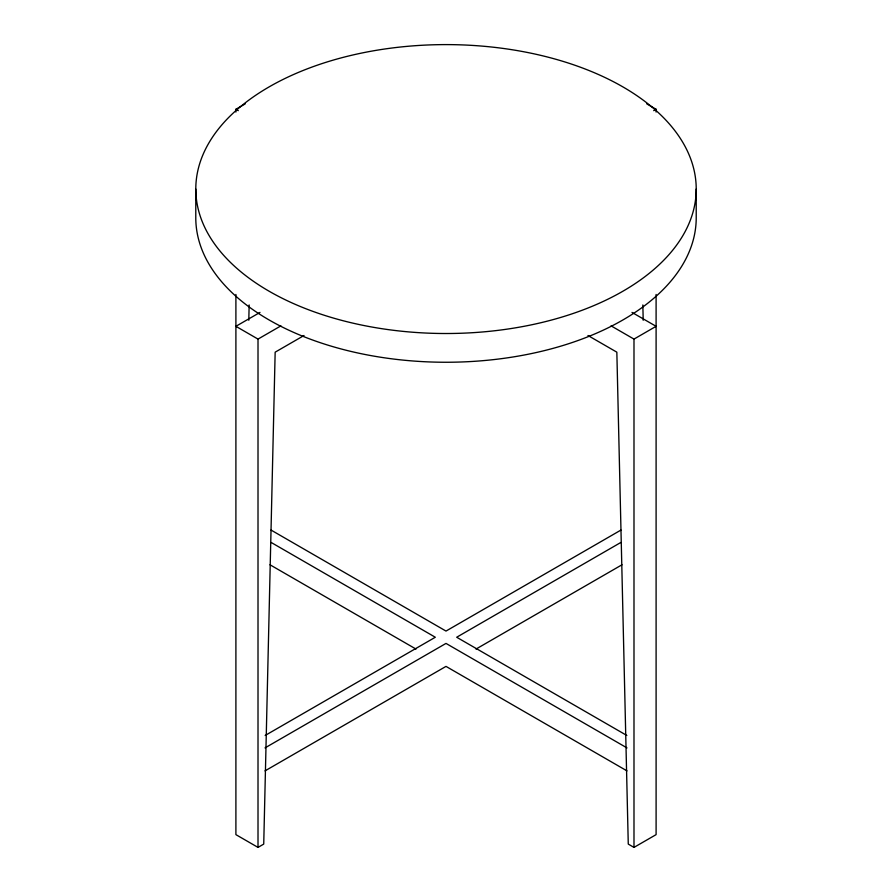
<?xml version="1.0" encoding="UTF-8"?>
<svg xmlns="http://www.w3.org/2000/svg" width="892" height="892" viewBox="0 0 892 892"><rect width="100%" height="100%" fill="white"/><g stroke="black" fill="none" stroke-linecap="round" stroke-linejoin="round"><path stroke-width="1.34" d="M248.79 320.273L249.158 304.964M235.901 112.046L235.901 109.259L245.211 103.885M259.996 312.412L235.901 326.316L258.011 339.094L280.913 325.87M653.691 110.653L656.099 109.259L656.099 112.046M304.038 335.503L275.16 352.173L263.731 844.1L258.011 847.4L235.901 834.633L235.901 294.472M611.087 325.87L633.989 339.094L656.099 326.316L632.004 312.412M265.169 735.465L435.318 637.245L271.213 542.492M620.966 530.06L446 631.068L271.034 530.06M265.002 747.909L446 643.411L626.998 747.909M620.787 542.492L456.682 637.245L626.831 735.465M265.002 770.889L446 666.391L626.998 770.889M475.993 649.075L622.003 564.781M587.962 335.503L616.84 352.173L628.269 844.1L633.989 847.4L656.099 834.633L656.099 294.472M646.789 103.885L656.099 109.259M235.901 109.259L238.309 110.653M269.997 564.781L416.007 649.075M642.842 304.964L643.21 320.273M696.217 189.059A250.217 144.459 0 0 1 320.897 314.162A250.217 144.459 0 0 1 320.897 63.956A250.217 144.459 0 0 1 696.217 189.059L696.217 217.793A250.217 144.459 0 0 1 446 362.252A250.217 144.459 0 0 1 195.783 217.793L195.783 189.059M633.989 339.094L633.989 847.4M258.011 339.094L258.011 847.4"/></g></svg>
